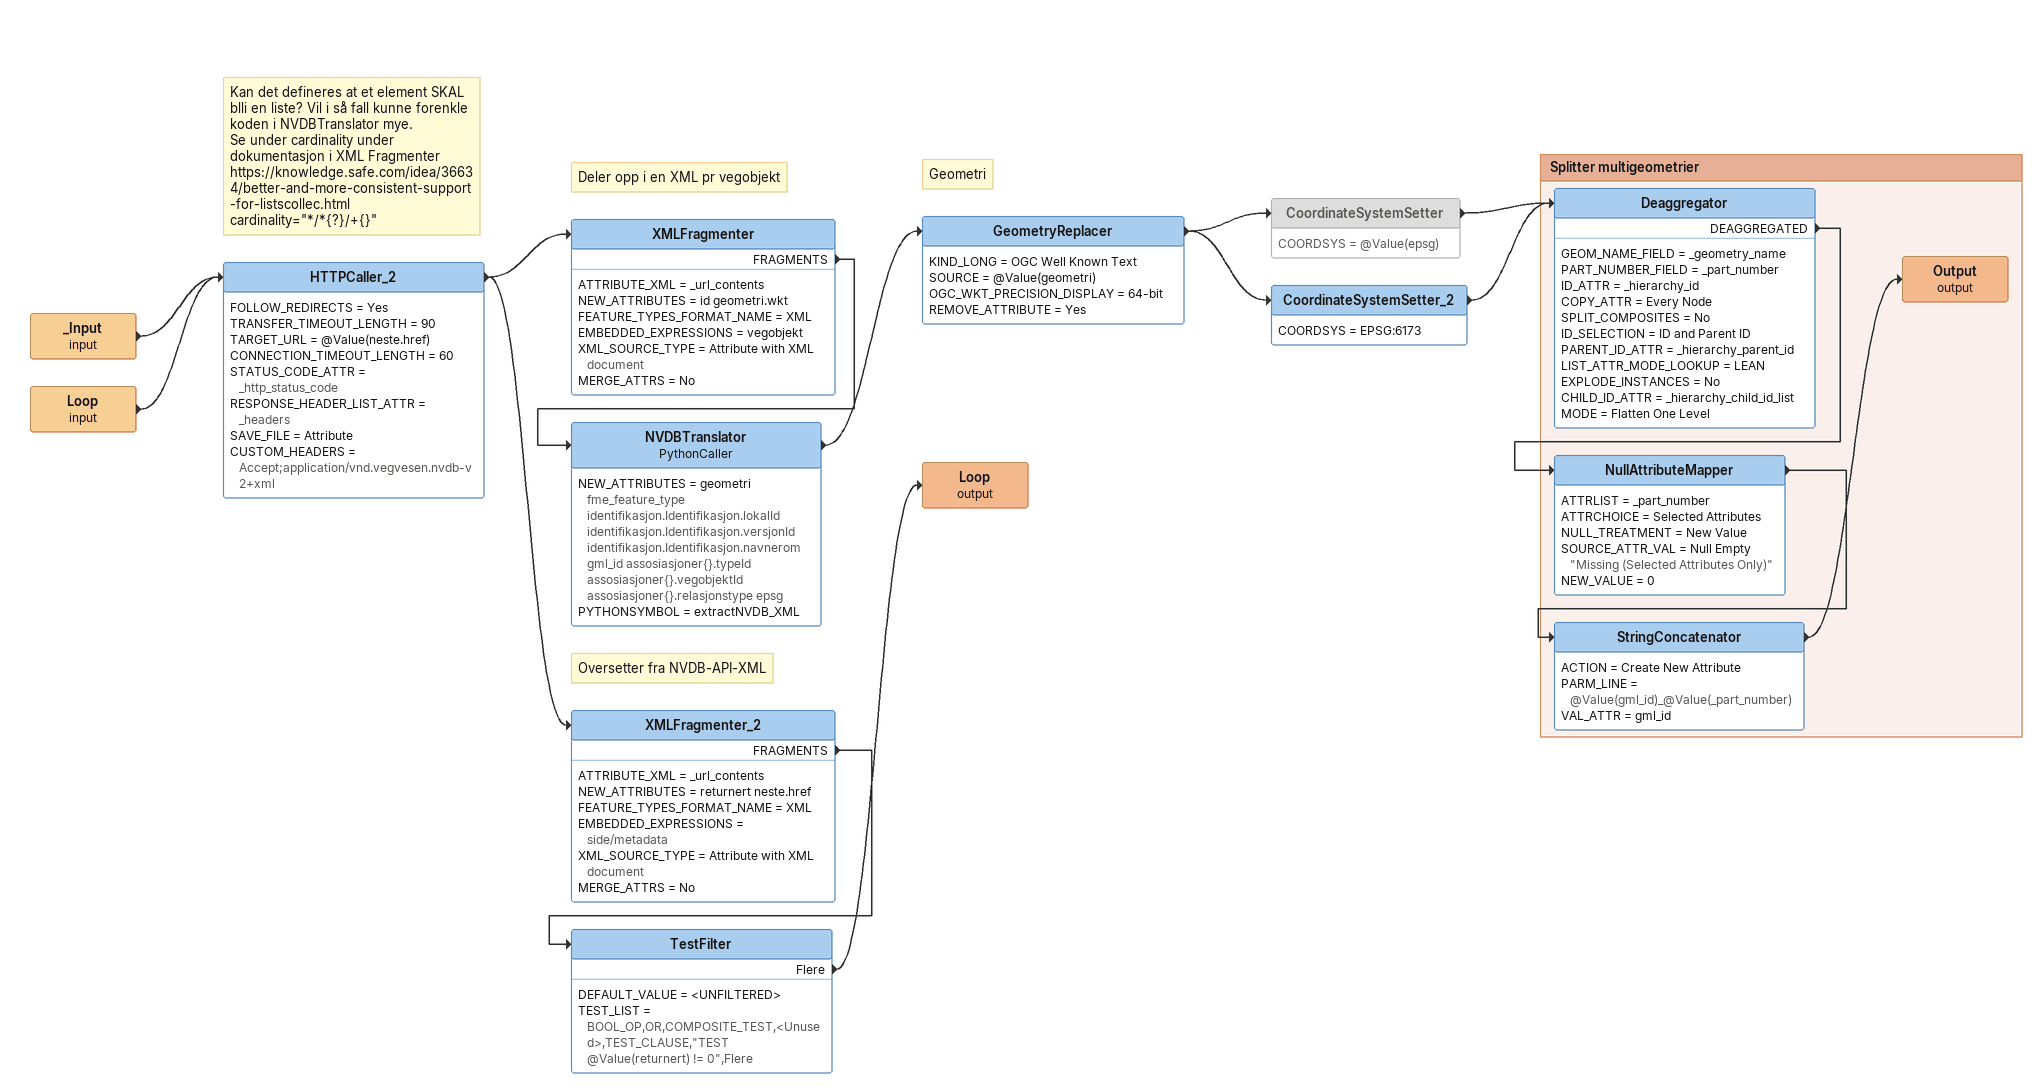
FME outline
_Input (input)
    -> HTTPCaller_2
Loop (input)
    -> HTTPCaller_2
Note: Kan det defineres at et element SKAL blli en liste? Vil i så fall kunne forenkle koden i NVDBTranslator mye. / Se under cardinality under dokumentasjon i XML Fragmenter / https://knowledge.safe.com/idea/36634/better-and-more-consistent-support-for-listscollec.html / cardinality="*/*{?}/+{}"
HTTPCaller_2
    FOLLOW_REDIRECTS = Yes
    TRANSFER_TIMEOUT_LENGTH = 90
    TARGET_URL = @Value(neste.href)
    CONNECTION_TIMEOUT_LENGTH = 60
    STATUS_CODE_ATTR = _http_status_code
    RESPONSE_HEADER_LIST_ATTR = _headers
    SAVE_FILE = Attribute
    CUSTOM_HEADERS = Accept;application/vnd.vegvesen.nvdb-v2+xml
    -> XMLFragmenter_2
    -> XMLFragmenter
Note: Deler opp i en XML pr vegobjekt
XMLFragmenter
    ATTRIBUTE_XML = _url_contents
    NEW_ATTRIBUTES = id geometri.wkt
    FEATURE_TYPES_FORMAT_NAME = XML
    EMBEDDED_EXPRESSIONS = vegobjekt
    XML_SOURCE_TYPE = Attribute with XML document
    MERGE_ATTRS = No
    FRAGMENTS -> NVDBTranslator
Note: Oversetter fra NVDB-API-XML
NVDBTranslator: PythonCaller
    NEW_ATTRIBUTES = geometri fme_feature_type identifikasjon.Identifikasjon.lokalId identifikasjon.Identifikasjon.versjonId identifikasjon.Identifikasjon.navnerom gml_id assosiasjoner{}.typeId assosiasjoner{}.vegobjektId assosiasjoner{}.relasjonstype epsg
    PYTHONSYMBOL = extractNVDB_XML
    -> GeometryReplacer
Note: Geometri
GeometryReplacer
    KIND_LONG = OGC Well Known Text
    SOURCE = @Value(geometri)
    OGC_WKT_PRECISION_DISPLAY = 64-bit
    REMOVE_ATTRIBUTE = Yes
    -> CoordinateSystemSetter
    -> CoordinateSystemSetter_2
CoordinateSystemSetter [off]
    COORDSYS = @Value(epsg)
    -> Deaggregator
CoordinateSystemSetter_2
    COORDSYS = EPSG:6173
    -> Deaggregator
XMLFragmenter_2
    ATTRIBUTE_XML = _url_contents
    NEW_ATTRIBUTES = returnert neste.href
    FEATURE_TYPES_FORMAT_NAME = XML
    EMBEDDED_EXPRESSIONS = side/metadata
    XML_SOURCE_TYPE = Attribute with XML document
    MERGE_ATTRS = No
    FRAGMENTS -> TestFilter
TestFilter
    DEFAULT_VALUE = <UNFILTERED>
    TEST_LIST = BOOL_OP,OR,COMPOSITE_TEST,<Unused>,TEST_CLAUSE,"TEST @Value(returnert) != 0",Flere
    Flere -> Loop (output)
Loop (output)

Bookmark: Splitter multigeometrier
Deaggregator
    GEOM_NAME_FIELD = _geometry_name
    PART_NUMBER_FIELD = _part_number
    ID_ATTR = _hierarchy_id
    COPY_ATTR = Every Node
    SPLIT_COMPOSITES = No
    ID_SELECTION = ID and Parent ID
    PARENT_ID_ATTR = _hierarchy_parent_id
    LIST_ATTR_MODE_LOOKUP = LEAN
    EXPLODE_INSTANCES = No
    CHILD_ID_ATTR = _hierarchy_child_id_list
    MODE = Flatten One Level
    DEAGGREGATED -> NullAttributeMapper
NullAttributeMapper
    ATTRLIST = _part_number
    ATTRCHOICE = Selected Attributes
    NULL_TREATMENT = New Value
    SOURCE_ATTR_VAL = Null Empty "Missing (Selected Attributes Only)"
    NEW_VALUE = 0
    -> StringConcatenator
StringConcatenator
    ACTION = Create New Attribute
    PARM_LINE = @Value(gml_id)_@Value(_part_number)
    VAL_ATTR = gml_id
    -> Output (output)
Output (output)
